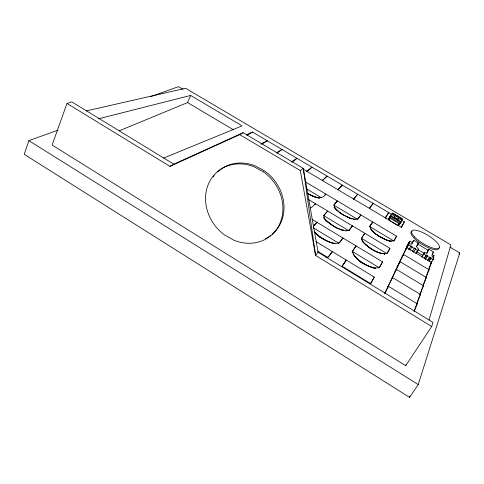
<?xml version="1.0" encoding="UTF-8"?>
<svg xmlns="http://www.w3.org/2000/svg" width="484" height="484" viewBox="0 0 484 484"><rect width="100%" height="100%" fill="white"/><g stroke="black" fill="none" stroke-linecap="round" stroke-linejoin="round"><path stroke-width="0.73" d="M392.094 222.168L397.691 225.483L399.203 224.745A23.05 8.645 30.1 0 0 400.613 222.265L402.398 218.792L392.609 213.008L390.419 216.227A23.365 8.706 31.1 0 0 388.912 218.647L388.9 219.736M400.613 222.265L400.637 221.739M388.876 219.173L390.673 215.67L400.982 221.775L399.203 224.745M352.14 252.648L352.352 251.444L379.305 267.755M370.042 225.98L372.716 221.999L370.187 225.641L369.927 226.845C372.238 233.627 379.795 236.591 385.657 239.713C379.952 237.075 374.114 233.808 370.514 228.478M308.489 199.529L389.941 248.352L386.994 253.646L361.481 238.309L361.318 239.392L362.032 237.36L364.851 233.312L361.905 237.686M342.255 266.793L342.708 265.147L346.254 260.047L342.515 265.583M429.06 319.984L450.906 244.898L185.584 88.263L86.273 110.927M57.959 130.148L28.895 140.638L24.2 154.311L409.531 397.358L418.224 384.592L459.8 252.914L450.053 247.155M409.531 397.358L409.996 395.924M431.704 326.488L433.041 322.435L318.091 252.243L303.262 168.359L243.083 132.683L173.829 164.185L169.914 166.375L67.01 103.437L52.097 145.031L405.701 365.704L431.704 326.488L315.574 255.443L300.316 170.61L239.731 134.637L169.914 166.375M313.529 196.504L307.763 193.6C313.051 196.752 321.497 201.029 325.811 194.054L324.861 195.064M414.062 311.484L416.161 305.471M416.397 304.799L419.204 296.759M422.514 287.29L419.912 294.738L423.512 285.729L396.408 269.376L394.266 272.867M423.234 285.227L425.4 279.026M426.095 277.029L427.892 271.881M401.98 256.931L403.505 254.445L429.066 269.751L428.122 271.24L431.171 262.51M405.701 365.704L406.149 364.458M414.274 311.375L417.22 303.825L388.38 286.28L387.357 287.938L392.524 277.562L420.469 294.484L416.434 304.787M431.819 261.384L431.214 262.903L433.803 258.256L431.843 255.861L433.416 251.964L428.77 249.206L427.154 251.783M423.064 285.893L426.374 277.501L400.068 261.687L397.031 266.63M428.122 271.24L431.607 262.443L406.754 247.608L405.858 249.066L409.827 241.147L412.368 242.659M425.66 278.361L429.066 269.751M343.549 230.372L343.289 230.614C335.89 228.103 328.945 224.025 323.953 218.048L323.796 215.894L324.286 214.684L327.753 211.078L323.766 215.64L348.837 230.711L352.412 225.859L348.837 230.711M431.238 262.503L430.687 263.895L431.607 262.443M432.902 258.323L434.009 255.534L432.097 254.403M429.248 260.858L431.038 257.845L429.852 257.137L427.662 260.779L429.852 257.137M351.916 218.931C345.092 215.979 336.695 212.73 333.906 205.331L334.323 204.23L337.439 200.981L333.821 205.143L357.646 219.373M427.281 256.224L427.487 255.727L426.307 255.026L424.329 258.166L425.509 258.867L425.297 259.37L427.281 256.224L429.653 257.639M426.755 253.459L428.122 250.234L417.716 244.045L418.351 243.01L413.741 240.27L411.836 243.373M424.117 258.662L426.307 255.026M428.77 249.206L427.136 253.059L424.365 252.636L421.975 256.762M119.203 130.831L187.574 102.572L190.642 95.439L242.097 125.87L163.507 158.135M421.758 257.252L424.365 252.636M340.216 229.501L346.114 230.735L348.141 230.529L349.375 229.755M415.865 253.737L418.491 249.133L416.591 246.779L418.351 243.01M416.089 253.247L418.491 249.133M349.605 218.072L355.147 219.294L357.035 219.143L358.166 218.466L360.895 214.957L358.051 218.822M412.338 251.632L414.516 247.996L415.689 248.697L415.466 249.181L417.825 250.585M416.536 246.562L417.716 244.045M318.98 198.277L319.21 197.823L316.476 197.617L307.794 193.588M414.516 247.996L414.286 248.48L411.932 247.076L412.162 246.598L410.989 245.896L408.817 249.526L409.053 249.042L410.226 249.744M384.816 293.28L408.95 242.575L406.294 247.875M410.989 245.896L410.759 246.374L408.405 244.971L409.028 243.724L411.836 244.172L413.741 240.27M334.087 207.333L334.323 206.856L335.442 208.955L337.511 210.843M384.834 293.407L388.38 286.28M395.446 270.949L400.068 261.687M396.408 269.376L391.532 279.171L392.524 277.562M402.591 255.939L409.028 243.724M399.125 263.217L403.505 254.445M351.922 218.913L343.186 214.823L340.155 212.827L335.569 208.701M334.087 207.303L334.323 206.856M343.428 230.354L336.846 227.946L333.428 226.095L336.864 227.952M342.103 266.194L370.659 283.618L374.277 277.09L316.1 241.71M311.817 219.204L382.554 261.898L379.904 266.763L378.736 267.773C369.014 268.632 355.928 261.227 352.558 251.922L352.933 250.446L356.085 245.914L352.769 250.827M389.941 248.352L387.569 252.696L386.498 253.586C377.375 254.705 369.068 247.844 362.825 241.903M305.289 181.827L396.559 236.198L394.43 240.106L393.45 240.893L389.118 241.044L391.689 241.129M397.963 218.036L404.382 221.835L401.375 227.359L303.462 169.291M323.766 215.64L324.286 214.684M384.617 253.888L384.308 254.36L384.617 253.888C376.165 252.89 368.463 247.923 362.897 241.776M370.659 283.618L374.277 277.09M401.242 227.486L404.382 221.835M396.559 236.198L393.885 241.014L369.661 226.548L370.187 225.641M379.668 267.108L382.554 261.898M345.854 231.201L346.139 230.705M354.476 256.411L353.126 253.876M363.599 242.835L361.723 238.691M344.039 263.871L345.516 261.324M371.222 224.57L371.972 223.281M318.944 198.277L319.21 197.823M385.367 218.26L386.111 216.995M388.912 218.647L390.673 215.67M388.985 220.323L390.164 218.332L390.05 217.189L399.941 223.051L398.883 223.499L397.691 225.483M398.755 225.03L400.982 221.775M401.351 226.881L402.107 225.623M381.882 253.834L382.033 253.58C376.141 252.279 370.696 248.782 365.964 244.874M411.085 232.163L411.709 231.14M406.645 246.338L409.827 241.147M406.475 248.129L408.405 244.971M409.99 250.228L412.162 246.598M413.511 252.333L415.689 248.697M439.369 247.53L438.728 248.552A16.087 4.773 31.5 0 1 421.261 243.815A16.087 4.773 31.5 0 1 412.096 231.334M425.509 258.867L427.487 255.727M432.635 253.199L433.416 251.964M431.038 257.845L429.054 260.985L427.868 260.277M385.258 218.006L388.712 212.567L385.3 217.83M433.41 256.484L434.009 255.534M433.011 259.509L433.803 258.256M425.726 278.518L426.374 277.501M379.861 236.761L388.422 240.76L386.286 240.01L389.269 240.796M422.847 286.77L423.512 285.729M419.779 295.555L420.469 294.484M416.518 304.92L417.22 303.825M459.007 254.13L459.8 252.914M360.574 262.358L359.933 261.106L354.615 256.169C359.285 261.765 366.231 265.462 373.152 267.906M369.383 208.592L373.146 203.365L369.34 208.362M339.447 242.768L342.962 238.001L339.574 242.363L338.219 243.24C329.18 244.069 320.801 238.279 314.533 232.296M328.406 256.974L332.381 251.607L328.557 256.514L327.063 257.524L325.871 257.7M319.24 236.325L326.216 240.554L332.387 243.119C325.423 240.772 319.24 237.287 314.176 231.661L319.24 236.325L319.851 237.583M318.091 252.243L315.574 255.443L303.262 168.359L300.316 170.61M353.629 199.245L357.694 194.229L353.501 198.972M313.529 226.228L316.966 222.313L313.584 225.84M337.983 189.97L342.357 185.154L337.778 189.643M314.594 204.732L315.526 203.746L311.853 207.213L310.456 207.878M322.459 180.756L327.124 176.146L322.169 180.387M370 283.733L371.288 282.571M307.037 171.614L311.992 167.198L306.668 171.197M292.312 162.067L296.976 158.316L291.283 162.067M276.993 153.186L282.057 149.495L276.612 152.66M261.929 144.25L267.247 140.741L260.834 144.014M246.967 135.381L252.539 132.041L394.769 216.148M390.419 216.227L390.866 215.961M239.731 134.637L243.083 132.683M246.453 134.782L252.539 132.041M150.82 96.625L178.463 86.642L183.012 89.334M392.536 213.765L393.093 213.577M67.01 103.437L71.85 101.924L173.829 164.185M98.349 118.828L190.642 95.439M353.157 219.185L355.147 219.294M373.793 268.124L375.088 268.378M333.046 243.349L334.396 243.658M389.118 241.044L390.279 241.316M373.938 267.882L375.778 268.445M333.143 243.156L335.097 243.754M313.571 196.395L316.596 197.357M373.164 267.894L367.041 265.413L359.933 261.106M346.435 216.59L349.654 217.969M393.704 213.94L401.659 218.641L401.768 219.222M392.161 213.275L402.379 219.312M390.636 216.197L400.54 222.053M390.164 218.332L398.883 223.499M389.608 220.692L390.854 221.43M187.574 102.572L233.584 129.881M418.152 249.75L424.468 253.513M423.73 254.106L426.095 255.516M430.839 258.347L433.21 259.763M416.857 251.837L422.532 255.225M412.568 251.142L413.741 251.843M306.802 189.008L321.37 197.708M313.196 227.74L339.006 243.361M317.782 251.353L327.964 257.567M28.895 140.638L418.224 384.592M379.879 236.73L373.993 232.659L371.022 229.815M340.167 212.839L343.21 214.799M327.523 221.732L333.458 226.058L325.333 219.809L323.953 218.048L324.195 217.552L325.333 219.809L327.486 221.835M363.75 242.581L365.91 244.971M334.541 207.872L335.442 208.955M398.066 219.191A2.511 0.932 30.6 0 1 397.594 219.996M394.46 218.544A2.511 0.932 30.6 0 1 394.327 216.983M390.086 216.663A23.389 8.652 31.1 0 1 391.58 214.261M401.793 220.299A23.081 8.591 30.1 0 1 400.389 222.767M270.441 235.678A41.479 36.488 50.8 0 1 265.401 238.727M213.22 176.926A41.479 36.488 50.8 0 1 214.097 175.734M217.546 171.923A41.479 36.488 50.8 0 1 254.935 165.734L264.47 170.852A41.479 36.488 50.8 0 1 272.159 234.316M362.304 240.469L362.044 240.965L362.304 240.469M263.278 171.753L253.707 166.611A41.642 36.596 50.8 0 0 208.404 184.065A41.642 36.596 50.8 0 0 224.739 235.091L233.857 240.191A41.642 36.596 50.8 0 0 279.97 223.281A41.642 36.596 50.8 0 0 263.278 171.753M394.684 217.165A2.511 0.932 30.6 0 0 398.514 218.943A2.511 0.932 30.6 0 0 396.438 216.396A2.511 0.932 30.6 0 0 394.684 217.165M414.588 236.936A16.093 4.755 31.5 0 0 438.486 248.449A16.093 4.755 31.5 0 0 423.433 232.877A16.093 4.755 31.5 0 0 414.588 236.936"/></g></svg>
